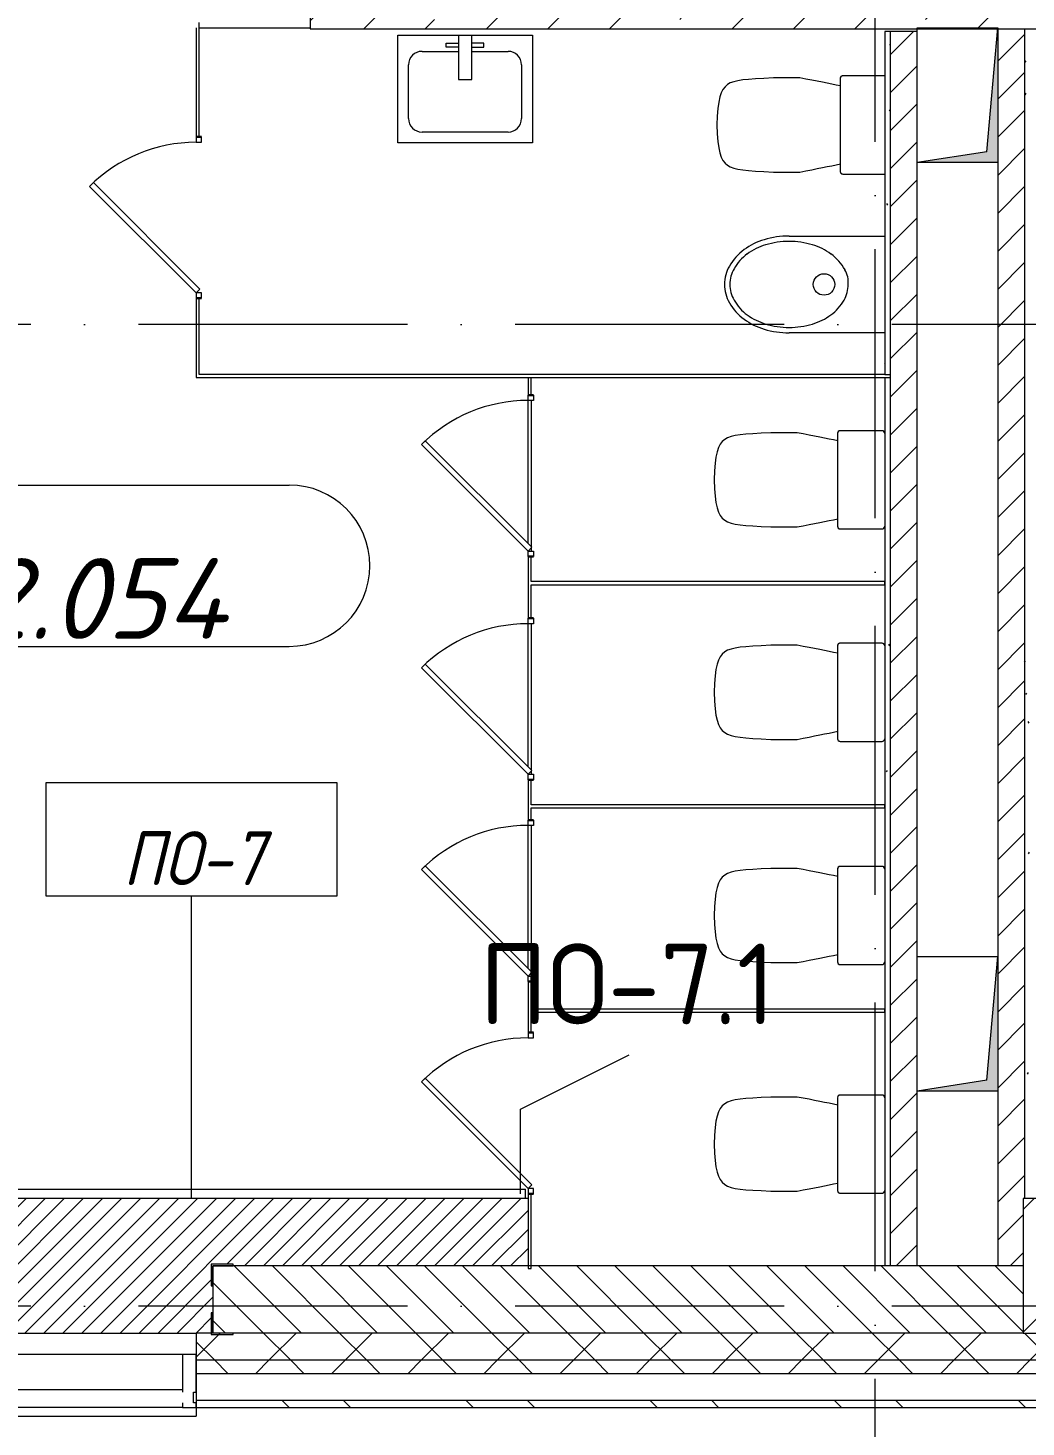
# Model space of a CAD drawing. Header units: millimetres. Extents: x -6467 to 106027, y -7090 to 195095.
# Drawn here: x 6701 to 10410, y -2268 to 2934 of the extents above; entities that cross this region are included whole.
import ezdxf

# ---------------------------------------------------------------- set-up
doc = ezdxf.new("R2010")
doc.units = ezdxf.units.MM
doc.linetypes.add('50_200_ШТРИХ_1Т_ш5_п1_п1_', pattern=[1400, 1000, -200, 0, -200])
for name, color, linetype, lineweight, true_color in [('A-AREA-IDEN-1', 7, 'Continuous', 9, 0xaaaaaa), ('A-DOOR-1', 7, 'Continuous', 5, 0xaaaaaa), ('A-DOOR-FRAM-1', 7, 'Continuous', 9, 0xaaaaaa), ('A-DOOR-OPNG-1', 7, 'Continuous', 30, 0xaaaaaa), ('A-FLOR-PATT-3', 7, 'Continuous', 5, 0xd9e403), ('A-GENM-1', 7, 'Continuous', 9, 0xaaaaaa), ('A-GENM-2', 7, 'Continuous', 20, 0xaaaaaa), ('A-WALL-2', 7, 'Continuous', 5, 0xaaaaaa), ('A-WALL-3', 7, 'Continuous', 5, 0x787878), ('A-WALL-FNSH-2', 7, 'Continuous', 5, 0xaaaaaa), ('I-WALL-1', 7, 'Continuous', 5, 0x787878), ('I-WALL-2', 7, 'Continuous', 5, 0xaaaaaa), ('M-EQPM-1', 7, 'Continuous', 9, 0xaaaaaa), ('M-EQPM-2', 7, 'Continuous', 9, 0xe2e2e2), ('P-SANR-FIXT-1', 7, 'Continuous', 9, 0xaaaaaa), ('Оси-3', 7, '50_200_ШТРИХ_1Т_ш5_п1_п1_', 9, 0xaaaaaa)]:
    doc.layers.add(name, color=color, linetype=linetype, lineweight=lineweight, true_color=true_color)
for name, color, linetype, lineweight in [('A-FLOR', 7, 'Continuous', 9), ('A-FLOR-IDEN', 7, 'Continuous', 9), ('A-GLAZ', 7, 'Continuous', 5), ('A-GLAZ-CWMG', 7, 'Continuous', 9), ('A-GLAZ-CWMG-1', 7, 'Continuous', 20), ('A-WALL', 7, 'Continuous', 5), ('A-WALL-FNSH-1', 7, 'Continuous', 5), ('A-WALL-IDEN', 7, 'Continuous', 9), ('I-WALL', 7, 'Continuous', 5), ('S-COLS', 7, 'Continuous', 9), ('S-COLS-1', 7, 'Continuous', 5)]:
    doc.layers.add(name, color=color, linetype=linetype, lineweight=lineweight)
doc.styles.add('GOST Common', font='', dxfattribs={"height": 300})
doc.styles.add('GOST Common_I', font='', dxfattribs={"width": 0.9, "height": 200})
doc.styles.add('ISOCPEUR_I', font='isocpeui.ttf', dxfattribs={"height": 300})
doc.styles.get('GOST Common').set_extended_font_data('GOST Common')
doc.styles.get('GOST Common_I').set_extended_font_data('GOST Common', italic=True)
pattern_1 = [(0, (0, 0), (406.4, 101.6), [6.706, -298.094, 6.706, -298.094, -1625.6]), (0, (0, 0), (406.4, 101.6), [-609.6, 6.706, -602.894, 6.706, -298.094, -711.2]), (0, (0, 0), (406.4, 101.6), [-1524, 6.706, -196.494, 6.706, -501.294]), (120, (152.4, 50.8), (-291.1882, 301.1527), [6.706, -298.094, 6.706, -298.094, -1625.6]), (120, (152.4, 50.8), (-291.1882, 301.1527), [-609.6, 6.706, -602.894, 6.706, -298.094, -711.2]), (120, (152.4, 50.8), (-291.1882, 301.1527), [-1524, 6.706, -196.494, 6.706, -501.294]), (240, (203.2, 254), (-115.2118, -402.7527), [6.706, -298.094, 6.706, -298.094, -1625.6]), (240, (203.2, 254), (-115.2118, -402.7527), [-609.6, 6.706, -602.894, 6.706, -298.094, -711.2]), (240, (203.2, 254), (-115.2118, -402.7527), [-1524, 6.706, -196.494, 6.706, -501.294])]
pattern_2 = [(45, (0, 0), (-70.7107, 70.7107), [])]
pattern_3 = [(45, (0, 0), (-141.42136, 141.42136), []), (135, (0, 0), (-141.42136, -141.42136), [])]

# ---------------------------------------------------------------- blocks, each defined once
blk = doc.blocks.new('SND_2D_Раковина1 - 400х300-17910372-АИ_План этажа Радиаторы_2')
at = {"layer": 'P-SANR-FIXT-1'}
for p, q in [((-250, -220), (-250, 180)), ((-250, 180), (250, 180)), ((-25, 180), (-25, 15)), ((25, 15), (25, 180)), ((250, 180), (250, -220)), ((-160, 120), (-25, 120)), ((-70, 150), (-25, 150)), ((-70, 135), (-70, 150)), ((-25, 135), (-70, 135)), ((70, 150), (25, 150)), ((25, 135), (70, 135)), ((25, 120), (160, 120)), ((70, 135), (70, 150)), ((-210, -130), (-210, 70)), ((210, 70), (210, -130)), ((-25, 15), (25, 15)), ((160, -180), (-160, -180)), ((250, -220), (-250, -220))]:
    blk.add_line(p, q, dxfattribs=at)
for centre, start, end in [((-160, 70), 90, 180), ((160, 70), 0, 90), ((-160, -130), 180, 270), ((160, -130), 270, 0)]:
    blk.add_arc(centre, 50, start, end, dxfattribs=at)
blk = doc.blocks.new('SND_2D_Бидэ1 - По умолчанию-20160336-АИ_План этажа Радиаторы_2')
at = {"layer": 'P-SANR-FIXT-1'}
for p, q in [((-180, -365.7), (-180, -10)), ((180, -10), (180, -365.7))]:
    blk.add_line(p, q, dxfattribs=at)
blk.add_circle((0, -235.7), 40, dxfattribs=at)
for centre, radius, start, end in [((-8, -239.5), 94, 85.1382, 119.6634), ((0, -263.8), 118, 60.3366, 90), ((37.9, -320.1), 186.8, 119.6634, 143.9726), ((-27.9, -312.8), 174.4, 36.0274, 60.3366), ((72, -344.8), 228.9, 143.9726, 163.2353), ((-72, -344.8), 228.9, 16.7647, 36.0274), ((141.5, -365.7), 301.5, 163.2353, 180), ((-141.5, -365.7), 301.5, 360, 16.7647), ((141.5, -365.7), 321.5, 180, 196.7647), ((141.5, -365.7), 301.5, 180, 196.7647), ((-141.5, -365.7), 301.5, 343.2353, 360), ((-141.5, -365.7), 321.5, 343.2353, 360), ((72, -386.7), 248.9, 196.7647, 216.0274), ((72, -386.7), 228.9, 196.7647, 216.0274), ((-72, -386.7), 228.9, 323.9726, 343.2353), ((-72, -386.7), 248.9, 323.9726, 343.2353), ((27.9, -418.7), 194.4, 216.0274, 240.3366), ((27.9, -418.7), 174.4, 216.0274, 240.3366), ((0, -467.7), 118, 240.3366, 270), ((0, -467.7), 118, 270, 299.6634), ((-27.9, -418.7), 174.4, 299.6634, 323.9726), ((-27.9, -418.7), 194.4, 299.6634, 323.9726), ((0, -467.7), 138, 240.3366, 270), ((0, -467.7), 138, 270, 299.6634)]:
    blk.add_arc(centre, radius, start, end, dxfattribs=at)
blk = doc.blocks.new('SND_Унитаз_Santek_HEO - Santek HEO_ 365х635х785_ выпуск-прямой_ PN4_5_ Х-резьба НР DN15_ К-гл_кон_ П DN100-17910376-АИ_План этажа Радиаторы_2')
at = {"layer": 'P-SANR-FIXT-1'}
for p, q in [((-182.5, -10), (-182.5, -165.8)), ((182.5, -165.8), (182.5, -10)), ((-172.5, -175.8), (172.5, -175.8)), ((-175, -325.6), (-175, -423.4)), ((175, -423.4), (175, -325.6))]:
    blk.add_line(p, q, dxfattribs=at)
for centre, start, end in [((-172.5, -165.8), 180, 270), ((-172.5, -165.8), 180, 210), ((-172.5, -165.8), 240, 255), ((172.5, -165.8), 270, 360), ((172.5, -165.8), 270, 315), ((172.5, -165.8), 330, 360)]:
    blk.add_arc(centre, 10, start, end, dxfattribs=at)
for points in [[(-145, -174.9), (-153.6, -214.5), (-163, -263.9), (-175, -325.6)], [(175, -325.6), (163, -263.9), (153.6, -214.5), (145, -174.9)]]:
    blk.add_open_spline(points, degree=3, dxfattribs=at)
for points, knots in [([(-175, -423.4), (-169.2, -526.5), (-168.1, -609.5), (-96, -631.3), (0, -634.5)], [0, 0, 0, 0, 0.2757876, 0.5440111, 0.5440111, 0.5440111, 0.5440111]), ([(0, -634.5), (96, -631.3), (168.1, -609.5), (169.2, -526.5), (175, -423.4)], [0, 0, 0, 0, 0.2682234, 0.5440111, 0.5440111, 0.5440111, 0.5440111])]:
    blk.add_open_spline(points, degree=3, knots=knots, dxfattribs=at)
blk = doc.blocks.new('DOR_ДУ_распашная__1Ст_Прямоугольная2 - Вн_Д-9_ДДГ 600х1850h_С_у-29181153-АИ_План этажа Радиаторы_2')
at = {"layer": 'A-DOOR-1'}
for p, q in [((116, 402), (-280, 6)), ((-265.9, -8.1), (130.1, 387.8)), ((130.1, 387.8), (116, 402)), ((-280, 6), (-265.9, -8.1))]:
    blk.add_line(p, q, dxfattribs=at)
blk.add_arc((-280, 6), 560, 360, 45, dxfattribs=at)
at = {"layer": 'A-DOOR-FRAM-1'}
for p, q in [((-280, 6), (-300, 6)), ((-280, -14), (-280, 6)), ((280, 6), (280, -14)), ((300, 6), (280, 6)), ((-300, -14), (-280, -14)), ((280, -14), (300, -14))]:
    blk.add_line(p, q, dxfattribs=at)
at = {"layer": 'A-DOOR-OPNG-1'}
for p, q in [((-300, 6), (-300, -14)), ((300, -14), (300, 6))]:
    blk.add_line(p, q, dxfattribs=at)
blk = doc.blocks.new('DOR_ДУ_распашная__1Ст_Прямоугольная2 - Вн_Д-9_ДДГ 600х1850h_С_у-29181159-АИ_План этажа Радиаторы_2')
at = {"layer": 'A-DOOR-1'}
for p, q in [((-130.1, -387.8), (265.9, 8.1)), ((265.9, 8.1), (280, -6)), ((280, -6), (-116, -402)), ((-116, -402), (-130.1, -387.8))]:
    blk.add_line(p, q, dxfattribs=at)
blk.add_arc((280, -6), 560, 180, 225, dxfattribs=at)
at = {"layer": 'A-DOOR-FRAM-1'}
for p, q in [((-300, 14), (-280, 14)), ((-280, 14), (-280, -6)), ((280, 14), (300, 14)), ((280, -6), (280, 14)), ((-280, -6), (-300, -6)), ((300, -6), (280, -6))]:
    blk.add_line(p, q, dxfattribs=at)
at = {"layer": 'A-DOOR-OPNG-1'}
for p, q in [((-300, -6), (-300, 14)), ((300, 14), (300, -6))]:
    blk.add_line(p, q, dxfattribs=at)
blk = doc.blocks.new('SND_Унитаз_Santek_HEO - Santek HEO_ 365х635х785_ выпуск-прямой_ PN4_5_ Х-резьба НР DN15_ К-гл_кон_ П DN100-V2-АИ_План этажа Радиаторы_2')
at = {"layer": 'P-SANR-FIXT-1'}
for p, q in [((-182.5, -10), (-182.5, -165.8)), ((182.5, -165.8), (182.5, -10)), ((-172.5, -175.8), (172.5, -175.8)), ((-175, -325.6), (-175, -423.4)), ((175, -423.4), (175, -325.6))]:
    blk.add_line(p, q, dxfattribs=at)
for centre, start, end in [((-172.5, -10), 90, 180), ((-172.5, -10), 105, 180), ((172.5, -10), 360, 90), ((172.5, -10), 45, 90), ((172.5, -10), 360, 30), ((-172.5, -165.8), 180, 270), ((-172.5, -165.8), 180, 210), ((-172.5, -165.8), 240, 255), ((172.5, -165.8), 270, 360), ((172.5, -165.8), 270, 315), ((172.5, -165.8), 330, 360)]:
    blk.add_arc(centre, 10, start, end, dxfattribs=at)
for points in [[(-145, -174.9), (-153.6, -214.5), (-163, -263.9), (-175, -325.6)], [(175, -325.6), (163, -263.9), (153.6, -214.5), (145, -174.9)]]:
    blk.add_open_spline(points, degree=3, dxfattribs=at)
for points, knots in [([(-175, -423.4), (-169.2, -526.5), (-168.1, -609.5), (-96, -631.3), (0, -634.5)], [0, 0, 0, 0, 0.2757876, 0.5440111, 0.5440111, 0.5440111, 0.5440111]), ([(0, -634.5), (96, -631.3), (168.1, -609.5), (169.2, -526.5), (175, -423.4)], [0, 0, 0, 0, 0.2682234, 0.5440111, 0.5440111, 0.5440111, 0.5440111])]:
    blk.add_open_spline(points, degree=3, knots=knots, dxfattribs=at)
blk = doc.blocks.new('BSC_Колонна _Прямоугольная - 500х500-V77-АИ_План этажа Радиаторы_2')
at = {"layer": 'S-COLS-1'}
h = blk.add_hatch(dxfattribs=at)
h.set_pattern_fill('FP_105', color=256, style=0, pattern_type=2)
h.set_pattern_definition([(45, (-10650, 1668.96), (-228.0985, 228.0985), []), (45, (-10421.9, 1668.96), (-228.0985, 228.0985), [403.225, -80.645, 6.706, -73.939])])
h.paths.add_polyline_path([(-250, -250), (250, -250), (250, 250), (-250, 250), (-250, -50.9)])
for p, q in [((250, 250), (-250, 250)), ((-250, 250), (-250, -250)), ((250, -250), (250, 250)), ((-250, -250), (250, -250))]:
    blk.add_line(p, q, dxfattribs=at)
blk = doc.blocks.new('Прямоугольный импост - Импост структурный с накладкой - 180мм-22437121-АИ_План этажа Радиаторы_2')
at = {"layer": 'A-GLAZ-CWMG-1'}
for p, q in [((-50, 0), (-50, 17)), ((-50, 17), (0, 17)), ((0, 0), (-10, 0)), ((-10, 0), (-10, -40)), ((0, 17), (0, 0)), ((-50, -180), (-50, -40)), ((-10, -40), (0, -40)), ((0, -40), (0, -180)), ((0, -180), (-50, -180))]:
    blk.add_line(p, q, dxfattribs=at)
blk = doc.blocks.new('Прямоугольный импост - Импост структурный с накладкой - 180мм-V232-АИ_План этажа Радиаторы_2')
at = {"layer": 'A-GLAZ-CWMG'}
for p, q in [((6637, 55111), (5862, 55111)), ((6637, 54914), (5862, 54914))]:
    blk.add_line(p, q, dxfattribs=at)
blk = doc.blocks.new('Прямоугольный импост - Импост структурный с накладкой - 180мм-22437100-АИ_План этажа Радиаторы_2')
at = {"layer": 'A-GLAZ-CWMG-1'}
for p, q in [((-25, 0), (-25, 17)), ((-25, 17), (25, 17)), ((25, 0), (15, 0)), ((15, 0), (15, -40)), ((25, 17), (25, 0)), ((-25, -180), (-25, -40)), ((15, -40), (25, -40)), ((25, -40), (25, -180)), ((25, -180), (-25, -180))]:
    blk.add_line(p, q, dxfattribs=at)
blk = doc.blocks.new('Канал вертикальный прямоугольный - Шахта - значок проема-24087344-АИ_План этажа Радиаторы_2')
at = {"layer": 'M-EQPM-2'}
blk.add_hatch(color=256, dxfattribs=at).paths.add_polyline_path([(-150, -250), (-110, 210), (150, 250), (-150, 250), (-150, 244.5)])
at = {"layer": 'M-EQPM-1'}
for p, q in [((-150, -250), (-150, 250)), ((-150, 250), (150, 250)), ((-110, 210), (-150, -250)), ((-110, 210), (150, 250)), ((150, 250), (150, -250)), ((150, -250), (-150, -250))]:
    blk.add_line(p, q, dxfattribs=at)
blk = doc.blocks.new('Фахверк _газобетон торцы_271 - Фахверк _газобетон торцы_-25572440-АИ_План этажа Радиаторы_2')
at = {"layer": 'A-GENM-2'}
for p, q in [((89406, 11134.7), (89325, 11134.7)), ((89325, 11134.7), (89325, 11128.7)), ((89406, 11053.7), (89406, 11134.7)), ((89325, 11128.7), (89400, 11128.7)), ((89400, 11128.7), (89400, 11053.7)), ((89400, 11053.7), (89406, 11053.7)), ((89400, 10953.7), (89400, 10878.7)), ((89406, 10953.7), (89400, 10953.7)), ((89406, 10872.7), (89406, 10953.7)), ((89400, 10878.7), (89325, 10878.7)), ((89325, 10878.7), (89325, 10872.7)), ((89325, 10872.7), (89406, 10872.7))]:
    blk.add_line(p, q, dxfattribs=at)
blk = doc.blocks.new('Отлив_СКБ - Отлив витража-25810885-АИ_План этажа Радиаторы_2')
at = {"layer": 'A-GLAZ'}
for p, q in [((0, 67.4), (0, 100)), ((875, 100), (0, 100)), ((875, 100), (875, 67.4)), ((50, 2), (825, 2)), ((825, 0), (50, 0))]:
    blk.add_line(p, q, dxfattribs=at)
blk = doc.blocks.new('AAR_СКБ_Марка_помещения_1_5 ммп - Номер-27962133-АИ_План этажа Радиаторы_2')
at = {"layer": 'A-AREA-IDEN-1'}
for p, q in [((-2.987, 3), (3.013, 3)), ((-2.987, 0), (3.013, 0))]:
    blk.add_line(p, q, dxfattribs=at)
for centre, start, end in [((-2.987, 1.5), 90, 270), ((3.013, 1.5), 270, 90)]:
    blk.add_arc(centre, 1.5, start, end, dxfattribs=at)
blk = doc.blocks.new('AAR_СКБ_Марка_Перекрытия_1 мм - Марка пола-27961726-АИ_План этажа Радиаторы_2')
at = {"layer": 'A-FLOR-IDEN'}
for p, q in [((2.723, 2.101), (-2.69, 2.101)), ((-2.69, 2.101), (-2.69, 0)), ((2.723, 0), (2.723, 2.101)), ((-2.69, 0), (2.723, 0))]:
    blk.add_line(p, q, dxfattribs=at)

msp = doc.modelspace()

# ---------------------------------------------------------------- hatches: boundary and pattern name
at = {"layer": 'A-FLOR-PATT-3'}
h = msp.add_hatch(dxfattribs=at)
h.set_pattern_fill('FP_347', color=256, style=0, pattern_type=2)
h.set_pattern_definition([(225, (6884.84, -1793.96), (35.3553, -35.3553), [])])
h.paths.add_polyline_path([(6565.7, -1919), (7381.8, -1919), (7381.8, -1844), (7387.8, -1844), (7387.8, -1744), (7381.8, -1744), (7381.8, -1663), (7462.8, -1663), (7462.8, -1669), (8559.3, -1669), (8559.3, -1419), (6057.8, -1419), (6057.8, -1669), (6312.8, -1669), (6312.8, -1663), (6393.8, -1663), (6393.8, -1744), (6387.8, -1744), (6387.8, -1844), (6393.8, -1844), (6393.8, -1919), (6450.3, -1919)])
at = {"layer": 'A-WALL'}
h = msp.add_hatch(dxfattribs=at)
h.set_pattern_fill('FP_1', color=256, style=0, pattern_type=2)
h.set_pattern_definition([(45, (0, 0), (-228.0985, 228.0985), []), (45, (228.1, 0), (-228.0985, 228.0985), [403.225, -80.645, 6.706, -73.939])])
h.paths.add_polyline_path([(12650, 2931), (12650, 3181), (7750, 3181), (7750, 2931), (10305.1, 2931.1), (10305.3, 2931), (11133.5, 2931)])
h = msp.add_hatch(dxfattribs=at)
h.set_pattern_fill('FP_125', color=256, style=0, pattern_type=2)
h.set_pattern_definition(pattern_3)
h.paths.add_polyline_path([(99166.3, -2019), (101250, -2019), (101250, -1919), (92065.3, -1919), (92065.3, -2019), (95844.3, -2019)])
h.paths.add_polyline_path([(90365.3, -2019), (90365.3, -1919), (82525, -1919), (82525, -2019), (90030.8, -2019)])
h.paths.add_polyline_path([(81400, -2019), (81675, -2019), (81675, -1919), (80400, -1919), (80400, -2019), (81310.6, -2019)])
h.paths.add_polyline_path([(70900, -2019), (72700, -2019), (72700, -1919), (70900, -1919)])
h.paths.add_polyline_path([(69200, -2019), (69200, -1919), (67900, -1919), (67900, -2019), (68853.1, -2019)])
h.paths.add_polyline_path([(66200, -2019), (66200, -1919), (64900, -1919), (64900, -2019), (65946.4, -2019)])
h.paths.add_polyline_path([(63039.6, -2019), (63200, -2019), (63200, -1919), (61900, -1919), (61900, -2019), (62624.4, -2019)])
h.paths.add_polyline_path([(57200, -2019), (57200, -1919), (55900, -1919), (55900, -2019), (56810.9, -2019)])
h.paths.add_polyline_path([(58900, -2019), (60200, -2019), (60200, -1919), (58900, -1919)])
h.paths.add_polyline_path([(52900, -2019), (54200, -2019), (54200, -1919), (52900, -1919)])
h.paths.add_polyline_path([(50997.4, -2019), (51200, -2019), (51200, -1919), (49900, -1919), (49900, -2019), (50166.9, -2019)])
h.paths.add_polyline_path([(46900, -2019), (48200, -2019), (48200, -1919), (46900, -1919)])
h.paths.add_polyline_path([(45183.9, -2019), (45200, -2019), (45200, -1919), (43900, -1919), (43900, -2019), (44353.4, -2019)])
h.paths.add_polyline_path([(41861.9, -2019), (42200, -2019), (42200, -1919), (40900, -1919), (40900, -2019), (41031.4, -2019)])
h.paths.add_polyline_path([(38539.9, -2019), (39200, -2019), (39200, -1919), (37600, -1919), (37600, -2019), (37709.4, -2019)])
h.paths.add_polyline_path([(34600, -2019), (35900, -2019), (35900, -1919), (34600, -1919)])
h.paths.add_polyline_path([(31895.9, -2019), (32900, -2019), (32900, -1919), (31600, -1919), (31600, -2019)])
h.paths.add_polyline_path([(29900, -2019), (29900, -1919), (28790, -1919), (28790, -2019), (29819.7, -2019)])
h.paths.add_polyline_path([(25667.2, -2019), (26900, -2019), (26900, -1919), (25600, -1919), (25600, -2019)])
h.paths.add_polyline_path([(23900, -2019), (23900, -1919), (22600, -1919), (22600, -2019), (23590.9, -2019)])
h.paths.add_polyline_path([(20268.9, -2019), (20900, -2019), (20900, -1919), (19600, -1919), (19600, -2019), (19853.7, -2019)])
h.paths.add_polyline_path([(14870.7, -2019), (14960, -2019), (14960, -1919), (13660, -1919), (13660, -2019), (14455.5, -2019)])
h.paths.add_polyline_path([(16660, -2019), (17900, -2019), (17900, -1919), (16660, -1919)])
h.paths.add_polyline_path([(12785, -2019), (12785, -1919), (7325.3, -1919), (7325.3, -2019), (12379.2, -2019)])
h.paths.add_polyline_path([(2828.5, -2019), (6450.3, -2019), (6450.3, -1919), (-2550, -1919), (-2550, -2019), (-493.5, -2019)])
h = msp.add_hatch(dxfattribs=at)
h.set_pattern_fill('FP_125', color=256, style=0, pattern_type=2)
h.set_pattern_definition(pattern_3)
h.paths.add_polyline_path([(99166.3, -2069), (101350, -2069), (101350, -2019), (92065.3, -2019), (92065.3, -2069), (95844.3, -2069)])
h.paths.add_polyline_path([(89200.3, -2069), (90365.3, -2069), (90365.3, -2019), (82525, -2019), (82525, -2069), (87539.3, -2069)])
h.paths.add_polyline_path([(81675, -2069), (81675, -2019), (80400, -2019), (80400, -2069), (81310.6, -2069)])
h.paths.add_polyline_path([(72590.4, -2069), (72700, -2069), (72700, -2019), (70900, -2019), (70900, -2069), (71759.9, -2069)])
h.paths.add_polyline_path([(68853.1, -2069), (69200, -2069), (69200, -2019), (67900, -2019), (67900, -2069), (68437.9, -2069)])
h.paths.add_polyline_path([(65946.4, -2069), (66200, -2069), (66200, -2019), (64900, -2019), (64900, -2069), (65115.9, -2069)])
h.paths.add_polyline_path([(62209.1, -2069), (63200, -2069), (63200, -2019), (61900, -2019), (61900, -2069)])
h.paths.add_polyline_path([(57200, -2069), (57200, -2019), (55900, -2019), (55900, -2069), (56810.9, -2069)])
h.paths.add_polyline_path([(58900, -2069), (60200, -2069), (60200, -2019), (58900, -2019)])
h.paths.add_polyline_path([(50997.4, -2069), (51200, -2069), (51200, -2019), (49900, -2019), (49900, -2069), (50166.9, -2069)])
h.paths.add_polyline_path([(53904.1, -2069), (54200, -2069), (54200, -2019), (52900, -2019), (52900, -2069), (53488.9, -2069)])
h.paths.add_polyline_path([(48200, -2069), (48200, -2019), (46900, -2019), (46900, -2069), (47675.4, -2069)])
h.paths.add_polyline_path([(42200, -2069), (42200, -2019), (40900, -2019), (40900, -2069), (41861.9, -2069)])
h.paths.add_polyline_path([(45183.9, -2069), (45200, -2069), (45200, -2019), (43900, -2019), (43900, -2069), (44353.4, -2069)])
h.paths.add_polyline_path([(39200, -2069), (39200, -2019), (37600, -2019), (37600, -2069), (38955.2, -2069)])
h.paths.add_polyline_path([(35900, -2069), (35900, -2019), (34600, -2019), (34600, -2069), (35217.9, -2069)])
h.paths.add_polyline_path([(31895.9, -2069), (32900, -2069), (32900, -2019), (31600, -2019), (31600, -2069)])
h.paths.add_polyline_path([(26497.7, -2069), (26900, -2069), (26900, -2019), (25600, -2019), (25600, -2069), (26082.4, -2069)])
h.paths.add_polyline_path([(28989.2, -2069), (29900, -2069), (29900, -2019), (28790, -2019), (28790, -2069)])
h.paths.add_polyline_path([(23900, -2069), (23900, -2019), (22600, -2019), (22600, -2069), (23590.9, -2069)])
h.paths.add_polyline_path([(19600, -2069), (20900, -2069), (20900, -2019), (19600, -2019)])
h.paths.add_polyline_path([(14870.7, -2069), (14960, -2069), (14960, -2019), (13660, -2019), (13660, -2069), (14455.5, -2069)])
h.paths.add_polyline_path([(16947, -2069), (17900, -2069), (17900, -2019), (16660, -2019), (16660, -2069)])
h.paths.add_polyline_path([(10303, -2069), (12785, -2069), (12785, -2019), (7325.3, -2019), (7325.3, -2069), (9472.5, -2069)])
h.paths.add_polyline_path([(5735.2, -2069), (6450.3, -2069), (6450.3, -2019), (-2600, -2019), (-2600, -2069), (5320, -2069)])
at = {"layer": 'A-WALL-3'}
h = msp.add_hatch(dxfattribs=at)
h.set_pattern_fill('FP_124', color=256, style=0, pattern_type=2)
h.set_pattern_definition([(135, (0, 0), (-342.1478, -342.1478), []), (135, (228.1, 0), (-342.1478, -342.1478), [])])
h.paths.add_polyline_path([(101400, -2196), (101500, -2196), (101500, -2169), (92065.3, -2169), (92065.3, -2196), (101350, -2196)])
h.paths.add_polyline_path([(90365.3, -2196), (90365.3, -2169), (82525, -2169), (82525, -2196), (90030.8, -2196)])
h.paths.add_polyline_path([(81675, -2196), (81675, -2169), (80400, -2169), (80400, -2196), (81310.6, -2196)])
h.paths.add_polyline_path([(71759.9, -2196), (72700, -2196), (72700, -2169), (70900, -2169), (70900, -2196), (70929.4, -2196)])
h.paths.add_polyline_path([(68853.1, -2196), (69200, -2196), (69200, -2169), (67900, -2169), (67900, -2196), (68437.9, -2196)])
h.paths.add_polyline_path([(65946.4, -2196), (66200, -2196), (66200, -2169), (64900, -2169), (64900, -2196), (65115.9, -2196)])
h.paths.add_polyline_path([(62209.1, -2196), (63200, -2196), (63200, -2169), (61900, -2169), (61900, -2196)])
h.paths.add_polyline_path([(55900, -2196), (57200, -2196), (57200, -2169), (55900, -2169)])
h.paths.add_polyline_path([(60200, -2196), (60200, -2169), (58900, -2169), (58900, -2196), (60132.9, -2196)])
h.paths.add_polyline_path([(52900, -2196), (54200, -2196), (54200, -2169), (52900, -2169)])
h.paths.add_polyline_path([(50997.4, -2196), (51200, -2196), (51200, -2169), (49900, -2169), (49900, -2196), (50166.9, -2196)])
h.paths.add_polyline_path([(48200, -2196), (48200, -2169), (46900, -2169), (46900, -2196), (47675.4, -2196)])
h.paths.add_polyline_path([(45183.9, -2196), (45200, -2196), (45200, -2169), (43900, -2169), (43900, -2196), (44353.4, -2196)])
h.paths.add_polyline_path([(41031.4, -2196), (42200, -2196), (42200, -2169), (40900, -2169), (40900, -2196)])
h.paths.add_polyline_path([(38955.2, -2196), (39200, -2196), (39200, -2169), (37600, -2169), (37600, -2196), (38539.9, -2196)])
h.paths.add_polyline_path([(35217.9, -2196), (35900, -2196), (35900, -2169), (34600, -2169), (34600, -2196), (34802.7, -2196)])
h.paths.add_polyline_path([(32726.4, -2196), (32900, -2196), (32900, -2169), (31600, -2169), (31600, -2196), (31895.9, -2196)])
h.paths.add_polyline_path([(29819.7, -2196), (29900, -2196), (29900, -2169), (28790, -2169), (28790, -2196), (29404.4, -2196)])
h.paths.add_polyline_path([(23900, -2196), (23900, -2169), (22600, -2169), (22600, -2196), (23590.9, -2196)])
h.paths.add_polyline_path([(26082.4, -2196), (26900, -2196), (26900, -2169), (25600, -2169), (25600, -2196), (25667.2, -2196)])
h.paths.add_polyline_path([(19600, -2196), (20900, -2196), (20900, -2169), (19600, -2169)])
h.paths.add_polyline_path([(14455.5, -2196), (14960, -2196), (14960, -2169), (13660, -2169), (13660, -2196), (14040.2, -2196)])
h.paths.add_polyline_path([(17777.5, -2196), (17900, -2196), (17900, -2169), (16660, -2169), (16660, -2196), (16947, -2196)])
h.paths.add_polyline_path([(11964, -2196), (12785, -2196), (12785, -2169), (7325.3, -2169), (7325.3, -2196), (11133.5, -2196)])
h.paths.add_polyline_path([(5735.2, -2196), (6450.3, -2196), (6450.3, -2169), (-2727, -2169), (-2727, -2196), (5320, -2196)])
at = {"layer": 'I-WALL'}
h = msp.add_hatch(dxfattribs=at)
h.set_pattern_fill('FP_4', color=256, style=0, pattern_type=2)
h.set_pattern_definition(pattern_2)
h.paths.add_polyline_path([(9905.3, -1669), (10005.3, -1669), (10005.3, 2921), (9905.3, 2921), (9905.3, -1019)])
h = msp.add_hatch(dxfattribs=at)
h.set_pattern_fill('FP_4', color=256, style=0, pattern_type=2)
h.set_pattern_definition(pattern_2)
h.paths.add_polyline_path([(10400, -1669), (10400, -1419), (10405.3, -1419), (10405.3, 2931), (10305.3, 2931), (10305.3, -1669)])
h = msp.add_hatch(dxfattribs=at)
h.set_pattern_fill('FP_2', color=256, style=0, pattern_type=2)
h.set_pattern_definition([(135, (0, 0), (-70.71068, -70.71068), [])])
h.paths.add_polyline_path([(80895.3, -1919), (80900, -1919), (80900, -1669), (80460, -1669), (80460, -1919), (80480.1, -1919)])
h.paths.add_polyline_path([(71850, -1919), (71900, -1919), (71900, -1669), (71850, -1669), (71850, -1795)])
h.paths.add_polyline_path([(71110.2, -1919), (71110.2, -1669), (70960.4, -1670.8), (70960.4, -1919)])
h.paths.add_polyline_path([(72400, -1919), (72567.2, -1919), (72567.2, -1669), (72400, -1669), (72400, -1719.8)])
h.paths.add_polyline_path([(71350, -1919), (71350, -1669), (71145.2, -1669), (71145.2, -1919)])
h.paths.add_polyline_path([(72602.2, -1919), (72640, -1919), (72640, -1669), (72602.2, -1669), (72602.2, -1719.8)])
h.paths.add_polyline_path([(69140.4, -1919), (69140.4, -1670.8), (68850, -1670.8), (68850, -1919), (68853.1, -1919)])
h.paths.add_polyline_path([(68129, -1919), (68129, -1669), (67960.4, -1669), (67960.4, -1919), (68022.6, -1919)])
h.paths.add_polyline_path([(68350, -1919), (68350, -1669), (68164, -1669), (68164, -1919)])
h.paths.add_polyline_path([(65946.4, -1919), (66140.4, -1919), (66140.4, -1669), (64960.4, -1669), (64960.4, -1919), (65115.9, -1919)])
h.paths.add_polyline_path([(62850, -1919), (63140.4, -1919), (63140.4, -1669), (62850, -1669), (62850, -1730.5)])
h.paths.add_polyline_path([(62209.1, -1919), (62350, -1919), (62350, -1669), (61960.4, -1669), (61960.4, -1919)])
h.paths.add_polyline_path([(59850, -1919), (60017.2, -1919), (60017.2, -1669), (59850, -1669), (59850, -1719.8)])
h.paths.add_polyline_path([(60052.2, -1919), (60140.4, -1919), (60140.4, -1669), (60052.2, -1669), (60052.2, -1719.8)])
h.paths.add_polyline_path([(55980.4, -1919), (57140.4, -1919), (57140.4, -1669), (55960.4, -1669), (55960.4, -1919)])
h.paths.add_polyline_path([(59350, -1919), (59350, -1669), (59160, -1669), (59160, -1919), (59302.4, -1919)])
h.paths.add_polyline_path([(58960.4, -1919), (59125, -1919), (59125, -1669), (58960.4, -1669), (58960.4, -1719.8)])
h.paths.add_polyline_path([(53164, -1919), (53350, -1919), (53350, -1669), (53164, -1669), (53164, -1719.8)])
h.paths.add_polyline_path([(50350, -1919), (50350, -1669), (50164, -1669), (50164, -1919), (50166.9, -1919)])
h.paths.add_polyline_path([(50129, -1919), (50129, -1669), (49960.4, -1669), (49960.4, -1919)])
h.paths.add_polyline_path([(53073.6, -1919), (53129, -1919), (53129, -1669), (52960.4, -1669), (52960.4, -1919)])
h.paths.add_polyline_path([(53904.1, -1919), (54010, -1919), (54010, -1669), (53850, -1669), (53850, -1919)])
h.paths.add_polyline_path([(54140.4, -1919), (54140.4, -1669), (54045, -1669), (54045, -1919)])
h.paths.add_polyline_path([(51140.4, -1919), (51140.4, -1669), (50850, -1669), (50850, -1919), (50997.4, -1919)])
h.paths.add_polyline_path([(45140.4, -1919), (45140.4, -1669), (45067.3, -1669), (45067.3, -1919)])
h.paths.add_polyline_path([(45032.3, -1919), (45032.3, -1669), (44850, -1669), (44850, -1919)])
h.paths.add_polyline_path([(47675.4, -1919), (48140.4, -1919), (48140.4, -1669), (46960.4, -1669), (46960.4, -1919)])
h.paths.add_polyline_path([(39140.4, -1919), (39140.4, -1669), (39052.2, -1669), (39052.2, -1919)])
h.paths.add_polyline_path([(38955.2, -1919), (39017.2, -1919), (39017.2, -1669), (38850, -1669), (38850, -1919)])
h.paths.add_polyline_path([(38350, -1919), (38350, -1669), (38300, -1669), (38300, -1919)])
h.paths.add_polyline_path([(41861.9, -1919), (42017.2, -1919), (42017.2, -1669), (41850, -1669), (41850, -1919)])
h.paths.add_polyline_path([(42052.2, -1919), (42139.8, -1919), (42139.8, -1669), (42052.2, -1669), (42052.2, -1719.8)])
h.paths.add_polyline_path([(43959.8, -1919), (44350, -1919), (44350, -1669), (43959.8, -1669), (43959.8, -1719.8)])
h.paths.add_polyline_path([(40960.4, -1919), (41350, -1919), (41350, -1669), (40960.4, -1669), (40960.4, -1719.8)])
h.paths.add_polyline_path([(35300, -1919), (35840.4, -1919), (35840.4, -1669), (35300, -1669), (35300, -1719.8)])
h.paths.add_polyline_path([(34660.4, -1919), (34800, -1919), (34800, -1669), (34660.4, -1669), (34660.4, -1719.8)])
h.paths.add_polyline_path([(37660.4, -1919), (37800, -1919), (37800, -1669), (37660.4, -1669), (37660.4, -1719.8)])
h.paths.add_polyline_path([(29480, -1919), (29480, -1669), (29300, -1669), (29300, -1919), (29404.4, -1919)])
h.paths.add_polyline_path([(31660.4, -1919), (32840.4, -1919), (32840.4, -1669), (31660.4, -1669), (31660.4, -1719.8)])
h.paths.add_polyline_path([(28660.4, -1919), (28800, -1919), (28800, -1669), (28660.4, -1669), (28660.4, -1719.8)])
h.paths.add_polyline_path([(29840.4, -1919), (29840.4, -1669), (29515, -1669), (29515, -1919), (29819.7, -1919)])
h.paths.add_polyline_path([(25800, -1919), (25800, -1669), (25660.4, -1669), (25660.4, -1919), (25667.2, -1919)])
h.paths.add_polyline_path([(26467.2, -1919), (26467.2, -1669), (26300, -1669), (26300, -1919)])
h.paths.add_polyline_path([(26840.4, -1919), (26840.4, -1669), (26502.2, -1669), (26502.2, -1919)])
h.paths.add_polyline_path([(23590.9, -1919), (23840.4, -1919), (23840.4, -1669), (22660.4, -1669), (22660.4, -1919), (22760.4, -1919)])
h.paths.add_polyline_path([(20684.2, -1919), (20840.4, -1919), (20840.4, -1669), (20475, -1669), (20475, -1919)])
h.paths.add_polyline_path([(17840.4, -1919), (17840.4, -1669), (17535, -1669), (17535, -1919), (17777.5, -1919)])
h.paths.add_polyline_path([(20300, -1919), (20440, -1919), (20440, -1669), (20300, -1669), (20300, -1719.8)])
h.paths.add_polyline_path([(19800, -1919), (19800, -1669), (19660.4, -1669), (19660.4, -1919)])
h.paths.add_polyline_path([(14400, -1919), (14400, -1669), (13722.5, -1669), (13722.5, -1919), (14040.2, -1919)])
h.paths.add_polyline_path([(16720.4, -1919), (16800, -1919), (16800, -1669), (16720.4, -1669), (16720.4, -1719.8)])
h.paths.add_polyline_path([(17500, -1919), (17500, -1669), (17300, -1669), (17300, -1919)])
h.paths.add_polyline_path([(12722.5, -1919), (12722.5, -1669), (11094.6, -1669), (11094.6, -1919), (12379.2, -1919)])
h.paths.add_polyline_path([(10900, -1919), (11059.6, -1919), (11059.6, -1669), (10900, -1669), (10900, -1885)])
h.paths.add_polyline_path([(10303, -1919), (10400, -1919), (10400, -1669), (7387.8, -1669), (7387.8, -1919), (9472.5, -1919)])
h.paths.add_polyline_path([(6032.8, -1919), (6387.8, -1919), (6387.8, -1669), (6032.8, -1669), (6032.8, -1719.8)])
h.paths.add_polyline_path([(5800, -1919), (5997.8, -1919), (5997.8, -1669), (5800, -1669), (5800, -1719.8)])
at = {"layer": 'I-WALL-1'}
h = msp.add_hatch(dxfattribs=at)
h.set_pattern_fill('FP_3', color=256, style=0, pattern_type=2)
h.set_pattern_definition(pattern_1)
h.paths.add_polyline_path([(9905.3, -1669), (9905.3, 1633.6), (9885.3, 1633.6), (9885.3, -1669), (9887.7, -1669)])
h.paths.add_polyline_path([(9887.7, 1645.6), (9905.3, 1645.6), (9905.3, 2921), (9885.3, 2921), (9885.3, 1645.6)])
h = msp.add_hatch(dxfattribs=at)
h.set_pattern_fill('FP_3', color=256, style=0, pattern_type=2)
h.set_pattern_definition(pattern_1)
h.paths.add_polyline_path([(10405.3, -1419), (10425.3, -1419), (10425.3, 2931), (10405.3, 2931), (10405.3, -1323.6)])

# ---------------------------------------------------------------- linework, layer by layer
at = {"layer": 'A-FLOR'}
for p, q in [((8559.3, -1419), (6057.8, -1419)), ((6450.3, -1919), (7325.3, -1919))]:
    msp.add_line(p, q, dxfattribs=at)
at = {"layer": 'A-FLOR-IDEN'}
msp.add_line((7308.5, -1419), (7308.5, -293.2), dxfattribs=at)
at = {"layer": 'A-WALL'}
for p, q in [((7750, 3181), (7750, 2931)), ((7750, 2931), (12650, 2931)), ((9905.3, 2921), (9905.3, -1669)), ((10405.3, 2931), (10405.3, -1419)), ((6117.8, -1384), (8550, -1384)), ((8550, -1419), (8550, -1384)), ((10400, -1669), (7387.8, -1669)), ((7387.8, -1669), (7387.8, -1919)), ((7325.3, -2019), (12785, -2019)), ((7325.3, -2069), (12785, -2069)), ((7325.3, -2169), (12785, -2169))]:
    msp.add_line(p, q, dxfattribs=at)
at = {"layer": 'A-WALL-2'}
for p, q in [((7337.3, 2933.6), (7337.3, 2953.6)), ((9885.3, 1645.6), (9905.3, 1645.6)), ((9885.3, 1633.6), (9905.3, 1633.6))]:
    msp.add_line(p, q, dxfattribs=at)
at = {"layer": 'A-WALL-FNSH-1'}
for p, q in [((7337.3, 2933.6), (7750, 2933.6)), ((10005.3, 2921), (9885.3, 2921)), ((9885.3, 2921), (9885.3, 1645.6)), ((10005.3, -1669), (10005.3, 2921)), ((10305.3, 2433.6), (10305.3, -519)), ((9885.3, 1633.6), (9885.3, -1669)), ((10305.3, -1019), (10305.3, -1669)), ((10400, -1919), (7325.3, -1919)), ((7325.3, -1919), (7325.3, -2196)), ((7325.3, -2196), (12785, -2196))]:
    msp.add_line(p, q, dxfattribs=at)
at = {"layer": 'A-WALL-FNSH-2'}
for p, q in [((7325.3, 2933.6), (7325.3, 2528.6)), ((7337.3, 2528.6), (7337.3, 2933.6)), ((7325.3, 1928.6), (7325.3, 1633.6)), ((7337.3, 1645.6), (7337.3, 1928.6)), ((7325.3, 1633.6), (9885.3, 1633.6)), ((9885.3, 1645.6), (7337.3, 1645.6)), ((8559.3, 1633.6), (8559.3, 1568.6)), ((8571.3, 1568.6), (8571.3, 1633.6)), ((8559.3, 968.6), (8559.3, 738.6)), ((8571.3, 875.6), (8571.3, 968.6)), ((9885.3, 875.6), (8571.3, 875.6)), ((8571.3, 738.6), (8571.3, 863.6)), ((8571.3, 863.6), (9885.3, 863.6)), ((9885.3, 863.6), (9885.3, 875.6)), ((8559.3, 138.6), (8559.3, -11.4)), ((8571.3, 45.6), (8571.3, 138.6)), ((9885.3, 45.6), (8571.3, 45.6)), ((8571.3, -11.4), (8571.3, 33.6)), ((8571.3, 33.6), (9885.3, 33.6)), ((9885.3, 33.6), (9885.3, 45.6)), ((8559.3, -611.4), (8559.3, -801.4)), ((8571.3, -714.4), (8571.3, -611.4)), ((9885.3, -714.4), (8571.3, -714.4)), ((8571.3, -801.4), (8571.3, -726.4)), ((8571.3, -726.4), (9885.3, -726.4)), ((9885.3, -726.4), (9885.3, -714.4)), ((8559.3, -1401.4), (8559.3, -1679)), ((8571.3, -1679), (8571.3, -1401.4)), ((8559.3, -1679), (8571.3, -1679))]:
    msp.add_line(p, q, dxfattribs=at)
at = {"layer": 'A-WALL-IDEN'}
for p, q in [((8531.7, -1086.6), (8935.5, -884.3)), ((8531.7, -1401.5), (8531.7, -1086.6))]:
    msp.add_line(p, q, dxfattribs=at)
at = {"layer": 'I-WALL-2'}
for p, q in [((8559.3, 1016.9), (8559.3, 1548.6)), ((8571.3, 1548.6), (8571.3, 1004.9)), ((8571.3, 1000.6), (8571.3, 988.6)), ((8559.3, 186.9), (8559.3, 718.6)), ((8571.3, 718.6), (8571.3, 174.9)), ((8571.3, 170.6), (8571.3, 158.6)), ((8559.3, -563.1), (8559.3, -31.4)), ((8571.3, -31.4), (8571.3, -575.1)), ((8571.3, -579.4), (8571.3, -591.4))]:
    msp.add_line(p, q, dxfattribs=at)
at = {"layer": 'Оси-3'}
for p, q in [((9850, -5889.7), (9850, 91281)), ((104718, 1831), (-5267.3, 1831)), ((104718, -1819), (-5267.3, -1819))]:
    msp.add_line(p, q, dxfattribs=at)

# ---------------------------------------------------------------- block references
at = {"layer": 'A-AREA-IDEN-1', "xscale": 199.9999999999999, "yscale": 199.9999999999999, "zscale": 199.9999999999999}
msp.add_blockref('AAR_СКБ_Марка_помещения_1_5 ммп - Номер-27962133-АИ_План этажа Радиаторы_2', (7068.7, 634.2), dxfattribs=at)
at = {"layer": 'A-DOOR-1'}
for name, p, rotation in [('DOR_ДУ_распашная__1Ст_Прямоугольная2 - Вн_Д-9_ДДГ 600х1850h_С_у-29181153-АИ_План этажа Радиаторы_2', (7331.3, 2228.6), 90), ('DOR_ДУ_распашная__1Ст_Прямоугольная2 - Вн_Д-9_ДДГ 600х1850h_С_у-29181159-АИ_План этажа Радиаторы_2', (8565.3, 1268.6), 270.0000000000007), ('DOR_ДУ_распашная__1Ст_Прямоугольная2 - Вн_Д-9_ДДГ 600х1850h_С_у-29181159-АИ_План этажа Радиаторы_2', (8565.3, 438.6), 270.0000000000007), ('DOR_ДУ_распашная__1Ст_Прямоугольная2 - Вн_Д-9_ДДГ 600х1850h_С_у-29181159-АИ_План этажа Радиаторы_2', (8565.3, -311.4), 270.0000000000007), ('DOR_ДУ_распашная__1Ст_Прямоугольная2 - Вн_Д-9_ДДГ 600х1850h_С_у-29181153-АИ_План этажа Радиаторы_2', (8565.3, -1101.4), 90.00000000000065)]:
    msp.add_blockref(name, p, dxfattribs=dict(at, rotation=rotation))
at = {"layer": 'A-FLOR-IDEN', "xscale": 199.9999999999999, "yscale": 199.9999999999999, "zscale": 199.9999999999999}
msp.add_blockref('AAR_СКБ_Марка_Перекрытия_1 мм - Марка пола-27961726-АИ_План этажа Радиаторы_2', (7305.2, -293.2), dxfattribs=at)
at = {"layer": 'A-GENM-1', "rotation": 180}
msp.add_blockref('Фахверк _газобетон торцы_271 - Фахверк _газобетон торцы_-25572440-АИ_План этажа Радиаторы_2', (96787.8, 9209.8), dxfattribs=at)
at = {"layer": 'A-GLAZ', "rotation": 180}
msp.add_blockref('Отлив_СКБ - Отлив витража-25810885-АИ_План этажа Радиаторы_2', (7325.3, -2128.6), dxfattribs=at)
at = {"layer": 'A-GLAZ-CWMG'}
msp.add_blockref('Прямоугольный импост - Импост структурный с накладкой - 180мм-V232-АИ_План этажа Радиаторы_2', (638.3, -57110), dxfattribs=at)
at = {"layer": 'A-GLAZ-CWMG', "extrusion": (0, 0, -1), "rotation": 180}
for name, p in [('Прямоугольный импост - Импост структурный с накладкой - 180мм-22437121-АИ_План этажа Радиаторы_2', (-7325.3, -2179)), ('Прямоугольный импост - Импост структурный с накладкой - 180мм-22437100-АИ_План этажа Радиаторы_2', (-7300.3, -2179))]:
    msp.add_blockref(name, p, dxfattribs=at)
at = {"layer": 'M-EQPM-1', "rotation": 180}
for p in [(10155.3, 2683.6), (10155.3, -769)]:
    msp.add_blockref('Канал вертикальный прямоугольный - Шахта - значок проема-24087344-АИ_План этажа Радиаторы_2', p, dxfattribs=at)
at = {"layer": 'P-SANR-FIXT-1'}
msp.add_blockref('SND_2D_Раковина1 - 400х300-17910372-АИ_План этажа Радиаторы_2', (8325.3, 2726.7), dxfattribs=at)
for name, p, rotation in [('SND_Унитаз_Santek_HEO - Santek HEO_ 365х635х785_ выпуск-прямой_ PN4_5_ Х-резьба НР DN15_ К-гл_кон_ П DN100-17910376-АИ_План этажа Радиаторы_2', (9895.3, 2573.1), 269.9999999999992), ('SND_2D_Бидэ1 - По умолчанию-20160336-АИ_План этажа Радиаторы_2', (9895.3, 1980.1), 269.9999999999996), ('SND_Унитаз_Santek_HEO - Santek HEO_ 365х635х785_ выпуск-прямой_ PN4_5_ Х-резьба НР DN15_ К-гл_кон_ П DN100-V2-АИ_План этажа Радиаторы_2', (9885.3, 1253.6), 270.0000000000012), ('SND_Унитаз_Santek_HEO - Santek HEO_ 365х635х785_ выпуск-прямой_ PN4_5_ Х-резьба НР DN15_ К-гл_кон_ П DN100-V2-АИ_План этажа Радиаторы_2', (9885.3, 463.6), 270.0000000000012), ('SND_Унитаз_Santek_HEO - Santek HEO_ 365х635х785_ выпуск-прямой_ PN4_5_ Х-резьба НР DN15_ К-гл_кон_ П DN100-V2-АИ_План этажа Радиаторы_2', (9885.3, -366.4), 270.0000000000012), ('SND_Унитаз_Santek_HEO - Santek HEO_ 365х635х785_ выпуск-прямой_ PN4_5_ Х-резьба НР DN15_ К-гл_кон_ П DN100-V2-АИ_План этажа Радиаторы_2', (9885.3, -1216.4), 270.0000000000012)]:
    msp.add_blockref(name, p, dxfattribs=dict(at, rotation=rotation))
at = {"layer": 'S-COLS'}
msp.add_blockref('BSC_Колонна _Прямоугольная - 500х500-V77-АИ_План этажа Радиаторы_2', (10650, -1669), dxfattribs=at)

# ---------------------------------------------------------------- texts
at = {"layer": 'A-AREA-IDEN-1', "insert": (6965.5, 662.4), "char_height": 300, "width": 992, "attachment_point": 8, "line_spacing_factor": 1.139951, "style": 'ISOCPEUR_I'}
msp.add_mtext('\\pxqc,t8.46667,16.93333,25.4,33.86667,42.33333,50.8,59.26667,67.73333,76.2,84.66667,93.13333,101.6,110.06667,118.53333,127,135.46667,143.93333,152.4,160.86667,169.33333,177.8,186.26667,194.73333,203.2,211.66667,220.13333,228.6,237.06667,245.53333,254,262.46667,270.93333;{2.054}', dxfattribs=at)
at = {"layer": 'A-FLOR-IDEN', "insert": (7315.4, -153.5), "char_height": 200, "width": 559.8, "attachment_point": 5, "line_spacing_factor": 1.022766, "style": 'GOST Common_I'}
msp.add_mtext('\\pxqc,t0.9,1.8,2.7,3.6,4.5,5.4,6.3,7.2,8.1,9,9.9,10.8,11.7,12.6,13.5,14.4,15.3,16.2,17.1,18,18.9,19.8,20.7,21.6,22.5,23.4,24.3,25.2,26.1,27,27.9,28.8;{ПО-7}', dxfattribs=at)
at = {"layer": 'A-WALL-IDEN', "insert": (8928.5, -470.9), "char_height": 300, "width": 1152, "attachment_point": 2, "line_spacing_factor": 1.022766, "style": 'GOST Common'}
msp.add_mtext('\\pxqc,t0.26667,0.53333,0.8,1.06667,1.33333,1.6,1.86667,2.13333,2.4,2.66667,2.93333,3.2,3.46667,3.73333,4,4.26667,4.53333,4.8,5.06667,5.33333,5.6,5.86667,6.13333,6.4,6.66667,6.93333,7.2,7.46667,7.73333,8,8.26667,8.53333;{ПО-7.1}', dxfattribs=at)

doc.saveas('drawing.dxf')
